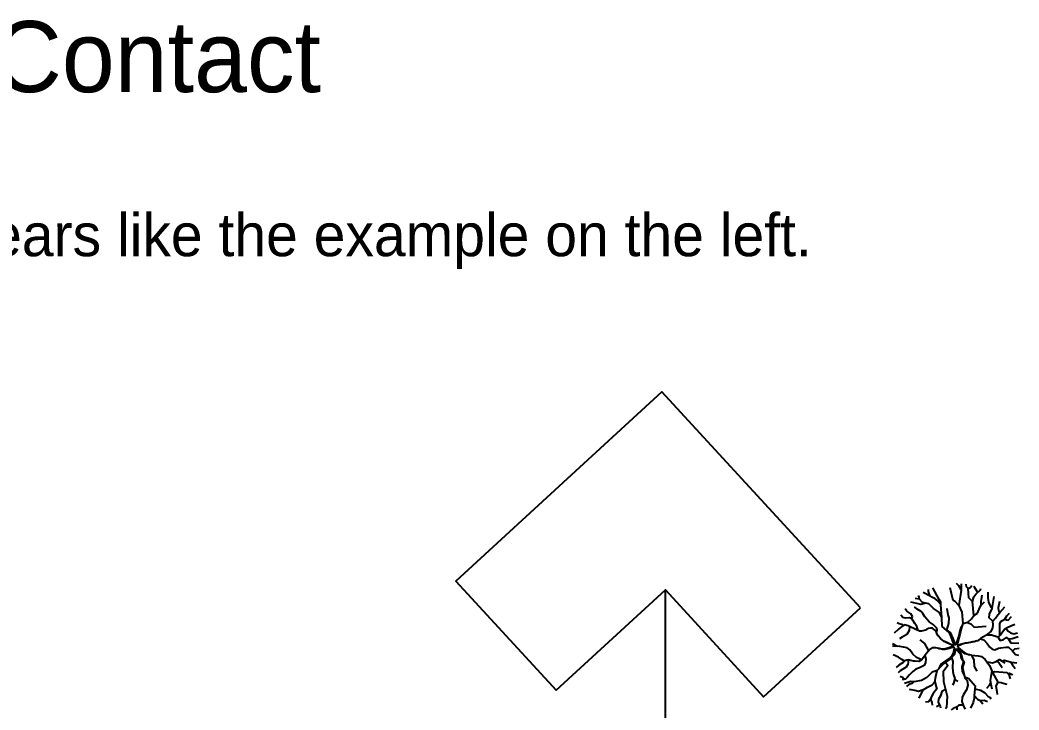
# Model space of a CAD drawing. Extents: x -76 to 67, y -47 to 42.
# Drawn here: x -3.3 to 66.9, y -6.9 to 41.6 of the extents above; entities that cross this region are included whole.
import ezdxf

# ---------------------------------------------------------------- set-up
doc = ezdxf.new("R2010")
doc.units = 0
for name, color, linetype in [('geometry', 7, 'Continuous'), ('Survey Exist Building', 7, 'Continuous'), ('Survey Exist Trees', 7, 'Continuous'), ('text', 7, 'Continuous')]:
    doc.layers.add(name, color=color, linetype=linetype)

msp = doc.modelspace()

# ---------------------------------------------------------------- linework, layer by layer
at = {"layer": 'geometry'}
msp.add_line((42.064, -8.892), (42.064, 1.568), dxfattribs=at)
at = {"layer": 'Survey Exist Building'}
msp.add_lwpolyline([(55.769, 0.309), (41.809, 15.485), (27.347, 2.183), (34.398, -5.482), (42.064, 1.568), (48.973, -5.943)], close=True, dxfattribs=at)
at = {"layer": 'Survey Exist Trees'}
for points in [[(60.683, 1.121), (60.569, 1.444), (60.57, 1.587)], [(61.516, -1.003), (61.504, -0.365), (61.432, 0.518), (61.416, 0.712), (61.305, 0.878), (60.86, 1.712)], [(62.678, 0.499), (62.444, 0.752), (62.284, 0.814), (62.09, 1.719)], [(62.847, 1.57), (62.689, 1.84), (62.519, 2.017)], [(62.849, 1.989), (62.866, 1.543), (62.689, 0.457), (62.91, 0.005), (62.978, -0.789), (63.327, -0.716), (63.591, -0.472), (63.75, -0.246), (63.642, 0.738), (63.397, 1.001), (63.342, 1.669), (63.225, 1.783), (63.204, 1.958)], [(63.342, 1.669), (63.494, 1.741), (63.595, 1.875)], [(63.641, 0.736), (63.739, 1.072), (63.896, 1.271), (64.209, 1.569), (64.246, 1.651)], [(64.019, 1.388), (63.826, 1.712), (63.763, 1.828)], [(60.371, 0.631), (60.012, 0.534), (59.728, 0.605), (59.328, 0.707)], [(61.504, -0.365), (61.333, -0.036), (60.908, 0.263), (60.581, 0.576), (60.141, 0.69), (59.928, 0.904), (59.614, 0.971)], [(59.928, 0.904), (59.909, 1.062), (59.863, 1.166)], [(61.432, 0.518), (61.25, 0.775), (60.995, 0.96), (60.852, 1.031), (60.583, 1.174), (60.27, 1.33), (60.192, 1.384)], [(63.75, -0.241), (63.992, -0.067), (64.164, 0.317), (64.264, 0.502), (64.506, 0.715)], [(64.264, 0.502), (64.264, 0.744), (64.322, 1.199)], [(64.668, -1.602), (64.971, -1.358), (65.085, -1.1), (65.112, -0.886), (65.086, -0.637), (64.816, -0.388), (64.839, -0.14), (65.036, 0.261), (65.181, 1.09)], [(65.036, 0.261), (64.988, 0.317), (64.889, 0.502), (64.79, 0.701), (64.762, 0.985), (64.746, 1.396)], [(65.56, -0.038), (65.486, 0.231), (65.486, 0.33), (65.562, 0.775)], [(59.836, -1.291), (59.739, -1.016), (59.597, -0.803), (59.37, -0.433), (59.427, -0.305), (59.328, -0.12), (59.044, 0.066), (58.917, 0.231)], [(61.392, -1.862), (61.392, -1.862), (61.244, -1.672), (61.117, -1.458), (61.16, -1.273), (61.146, -1.117), (60.891, -0.875), (60.607, -0.69), (60.451, -0.505), (60.295, -0.334), (60.153, -0.106), (60.054, 0.036), (59.77, 0.221), (59.571, 0.364)], [(61.846, -1.275), (62, -0.79), (62.001, -0.406), (61.944, -0.193), (61.86, 0.262)], [(65.086, -0.636), (65.271, -0.423), (65.442, -0.182), (65.57, -0.025), (65.932, 0.372)], [(59.372, -0.436), (59.214, -0.404), (58.944, -0.418), (58.745, -0.375), (58.622, -0.22)], [(65.581, -1.632), (65.583, -0.827), (65.649, -0.666), (65.924, -0.482), (66.063, -0.259), (66.255, -0.083)], [(65.925, -0.481), (66.053, -0.538), (66.152, -0.566), (66.389, -0.314)], [(61.129, -1.404), (61.003, -1.273), (60.833, -1.131), (60.691, -1.131), (60.563, -1.145), (60.449, -1.201), (60.349, -1.273), (60.079, -1.343), (59.937, -1.329), (59.71, -1.244), (59.525, -1.158), (59.369, -1.073), (59.127, -0.959), (58.872, -0.902), (58.743, -0.987), (58.601, -1.086), (58.416, -1.214), (58.136, -1.485)], [(58.812, -0.941), (58.687, -0.859), (58.502, -0.816), (58.363, -0.752)], [(59.231, -1.007), (59.212, -1.286), (59.026, -1.57), (58.699, -1.769), (58.516, -1.866)], [(61.604, -2.02), (61.751, -2.069), (61.951, -2.165), (62.138, -2.246), (62.3, -2.315), (62.339, -2.313), (62.353, -2.269), (62.292, -2.1), (62.181, -1.801), (62.078, -1.558), (62.012, -1.442), (61.823, -1.275), (61.516, -1.003)], [(61.769, -1.227), (61.949, -1.339), (62.079, -1.42), (62.184, -1.635), (62.278, -1.844), (62.367, -2.103), (62.422, -2.259), (62.448, -2.295), (62.49, -2.284), (62.529, -2.181), (62.592, -2.008), (62.675, -1.781), (62.745, -1.503), (62.808, -1.238), (62.861, -1.044), (62.941, -0.909)], [(62.978, -0.789), (62.863, -1.162), (62.79, -1.474), (62.702, -1.823), (62.592, -2.18), (62.575, -2.234), (62.597, -2.297), (62.646, -2.303), (62.891, -2.218), (63.163, -2.163), (63.479, -2.115), (63.686, -2.069), (63.862, -2.05)], [(63.296, -0.722), (63.53, -0.833), (63.781, -1.052), (64.622, -0.986)], [(63.96, -2.017), (64.087, -1.973), (64.386, -1.731), (64.628, -1.603), (64.984, -1.589), (65.367, -1.718), (65.481, -1.732), (65.609, -1.604), (65.766, -1.377), (65.923, -1.163), (66.094, -1.078), (66.336, -0.965), (66.632, -0.845)], [(66.003, -1.124), (66.15, -1.348), (66.321, -1.462), (66.562, -1.519), (66.817, -1.459)], [(60.581, -2.718), (60.298, -2.209), (59.971, -1.958)], [(61.272, -2.557), (61.524, -2.583), (61.751, -2.56), (62.003, -2.497), (62.232, -2.401), (62.254, -2.36), (62.225, -2.329), (61.858, -2.165), (61.655, -2.057), (61.392, -1.862)], [(63.96, -2.017), (63.772, -2.081), (63.521, -2.144), (63.247, -2.188), (62.974, -2.229), (62.789, -2.318), (62.617, -2.4), (62.597, -2.427), (62.643, -2.489), (62.791, -2.606), (63.067, -2.827), (63.191, -2.914), (63.435, -2.993)], [(64.21, -1.873), (64.443, -1.944), (64.684, -2.215), (64.839, -2.428), (65.024, -2.599), (65.223, -2.656), (65.479, -2.543), (65.636, -2.5), (66.005, -2.458), (66.19, -2.472), (66.431, -2.7), (66.672, -2.97), (66.883, -3.02)], [(65.434, -1.726), (65.594, -1.988), (65.836, -1.917), (66.035, -1.789), (66.177, -1.889), (66.347, -2.159), (66.916, -2.178)], [(66.145, -1.866), (66.248, -1.875), (66.448, -1.846), (66.867, -1.72)], [(60.049, -3.352), (59.932, -3.292), (59.705, -3.178), (59.464, -2.95), (59.237, -2.651), (59.052, -2.509), (58.797, -2.466), (58.541, -2.423), (58.035, -2.398)], [(58.387, -2.416), (58.039, -2.236)], [(60.86, -2.498), (60.83, -2.496), (60.673, -2.61), (60.516, -2.795), (60.402, -2.922), (60.317, -3.022), (60.203, -3.178), (60.103, -3.306), (60.003, -3.392), (59.889, -3.463), (59.633, -3.448), (59.505, -3.448), (59.306, -3.391), (59.164, -3.362), (59.036, -3.376), (58.894, -3.419), (58.78, -3.533), (58.652, -3.604), (58.481, -3.717), (58.284, -3.891)], [(61.304, -3.951), (61.461, -3.664), (61.641, -3.518), (61.841, -3.373), (62.053, -3.225), (62.249, -3.012), (62.322, -2.876), (62.384, -2.536), (62.365, -2.484), (62.314, -2.473), (62.014, -2.557), (61.706, -2.625), (61.576, -2.637), (61.311, -2.564), (61.082, -2.52), (60.86, -2.498)], [(63.065, -4.404), (62.95, -4.149), (62.926, -3.916), (62.919, -3.836), (62.967, -3.702), (63.012, -3.485), (62.886, -3.271), (62.825, -3.006), (62.725, -2.83), (62.59, -2.64), (62.54, -2.609), (62.489, -2.62), (62.454, -2.679), (62.398, -2.904), (62.381, -2.973), (62.18, -3.197), (62.072, -3.314), (61.759, -3.513), (61.443, -3.795), (61.179, -4.091)], [(63.588, -3.024), (63.146, -2.937), (62.944, -2.786), (62.618, -2.585), (62.739, -2.772), (62.846, -2.937), (62.882, -3.092), (62.958, -3.321), (63.06, -3.494), (62.96, -3.887), (63.089, -4.523)], [(66.463, -2.735), (66.631, -2.572), (66.922, -2.532)], [(58.865, -3.447), (58.681, -3.319), (58.454, -3.163), (58.073, -3.005)], [(59.131, -3.366), (59.135, -3.547), (59.107, -3.689), (58.992, -3.874), (58.75, -4.002), (58.565, -4.116), (58.434, -4.266)], [(60.303, -3.041), (60.373, -3.306), (60.358, -3.534), (60.244, -3.747), (59.931, -3.918), (59.66, -4.017), (59.447, -4.173), (59.219, -4.415), (59.062, -4.6), (58.948, -4.713), (58.698, -4.761)], [(62.18, -3.197), (62.263, -3.465), (62.248, -3.877), (62.276, -4.161), (62.318, -4.403), (62.417, -4.674), (62.317, -5.015), (62.245, -5.129)], [(63.588, -3.024), (64.062, -3.081), (64.274, -3.129), (64.554, -3.339), (64.655, -3.487), (64.839, -3.757), (65.051, -4.243), (65.441, -4.911), (65.302, -5.174), (65.37, -5.576), (65.382, -5.791)], [(63.588, -3.024), (63.748, -3.377), (63.77, -3.814), (63.966, -4.152)], [(64.655, -3.487), (65.064, -3.566), (65.306, -3.481), (65.548, -3.339), (65.932, -3.567)], [(65.355, -3.453), (65.519, -3.595), (65.746, -3.88)], [(65.712, -3.437), (65.889, -3.368), (66.145, -3.453), (66.387, -3.525), (66.775, -3.564)], [(59.904, -6.048), (60.193, -5.451), (60.489, -5.27), (60.812, -5.105), (60.998, -4.901), (61.066, -4.519), (61.179, -4.091), (60.815, -4.229), (60.449, -4.589), (60.075, -4.8), (59.53, -4.895), (59.324, -4.871), (58.874, -5.025)], [(61.759, -3.513), (61.913, -3.76), (61.579, -4.204), (61.617, -4.873), (61.747, -5.437), (61.874, -5.911), (61.823, -6.702), (61.756, -6.799)], [(65.006, -4.14), (64.934, -4.519), (64.891, -4.804), (64.947, -5.06), (65.003, -5.387)], [(65.051, -4.243), (65.205, -4.164), (65.503, -4.193), (65.802, -4.221), (66.072, -4.236), (66.214, -4.378), (66.3, -4.696)], [(66.355, -3.515), (66.457, -3.696), (66.65, -3.96)], [(58.897, -4.723), (58.788, -4.628), (58.567, -4.534)], [(59.528, -4.895), (59.402, -5.013), (59.188, -5.083), (59.021, -5.218)], [(60.998, -4.901), (61.108, -5.256), (61.15, -5.384), (60.893, -5.711), (60.75, -5.981), (60.707, -6.151), (60.792, -6.351), (60.806, -6.543)], [(62.401, -4.728), (62.459, -4.759), (62.63, -4.844)], [(63.089, -4.523), (63.128, -4.674), (63.27, -4.802), (63.326, -5.144), (63.226, -5.471), (63.026, -5.784), (62.926, -5.997), (62.897, -6.281), (63.038, -6.665), (63.13, -6.823)], [(63.095, -4.548), (63.385, -4.676), (63.838, -5.173), (63.809, -5.4), (63.776, -5.878), (63.761, -6.038), (63.688, -6.341), (63.504, -6.751)], [(65.44, -4.912), (65.658, -4.947), (65.971, -5.046), (66.055, -5.066)], [(66.143, -4.307), (66.257, -4.293), (66.441, -4.378), (66.457, -4.408)], [(60.193, -5.451), (59.856, -5.568), (59.6, -5.51), (59.214, -5.441)], [(61.747, -5.437), (61.505, -5.583), (61.405, -5.882), (61.262, -6.109), (61.247, -6.323), (61.275, -6.451), (61.374, -6.621), (61.392, -6.735)], [(63.809, -5.4), (64.203, -5.496), (64.523, -5.677), (64.76, -5.941), (64.874, -5.97), (64.95, -6.1)], [(64.92, -4.939), (64.833, -5.159), (64.633, -5.372)], [(60.721, -6.098), (60.565, -6.294), (60.342, -6.323)], [(63.777, -5.866), (63.992, -6.111), (64.191, -6.211), (64.475, -6.197), (64.709, -6.271)], [(64.202, -6.211), (64.378, -6.445)], [(61.307, -6.505), (61.204, -6.607), (61.119, -6.657)], [(62.988, -6.53), (62.697, -6.551), (62.526, -6.679), (62.298, -6.779), (62.145, -6.858)], [(62.544, -6.666), (62.555, -6.87)]]:
    msp.add_lwpolyline(points, dxfattribs=at)

# ---------------------------------------------------------------- texts
at = {"layer": 'text'}
for s, height, p in [('Move To Contact', 5, (-33.055, 36.557)), ('Modify the element on the right so it appears like the example on the left.', 3, (-76.76, 25.025))]:
    msp.add_text(s, height=height, dxfattribs=at).set_placement(p)

doc.saveas('drawing.dxf')
